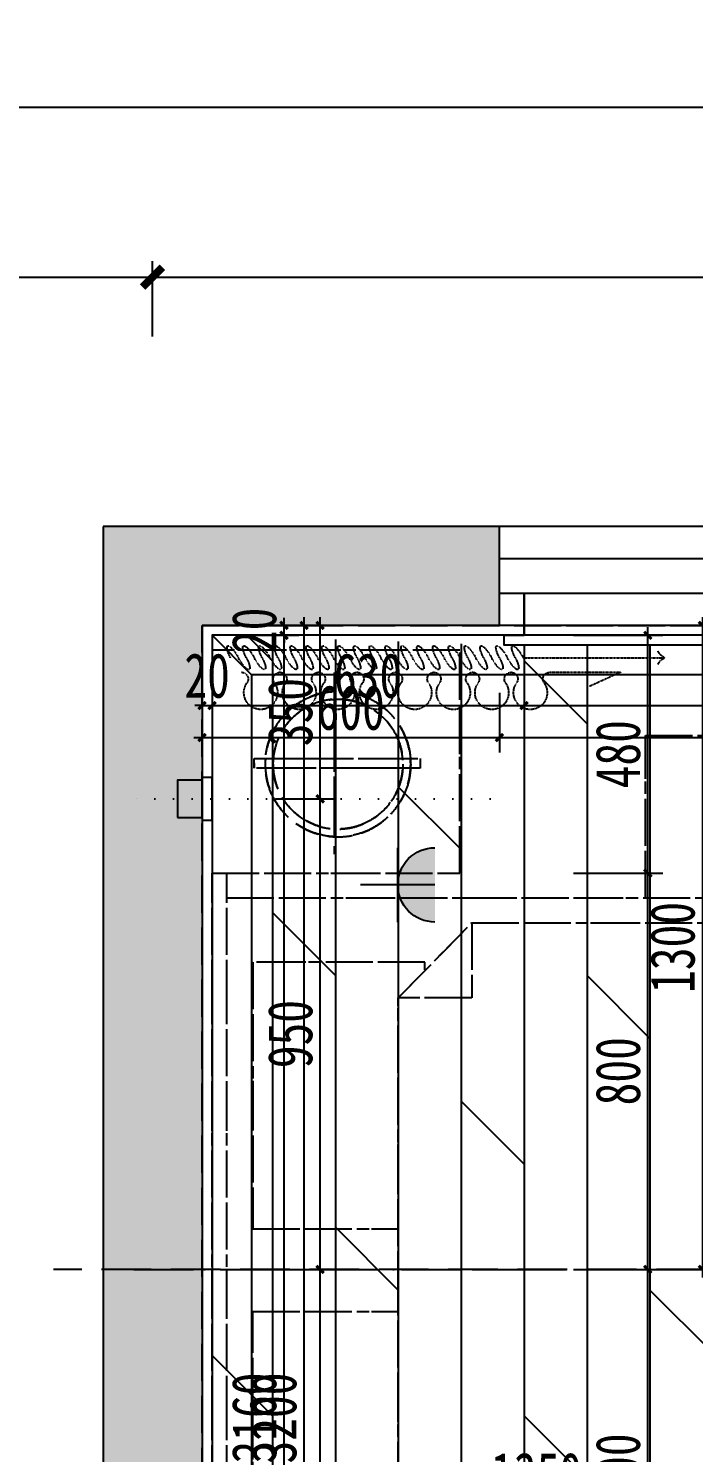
# Model space of a CAD drawing. Header units: millimetres. Extents: x -297 to 39764, y -29258 to 20315.
# Drawn here: x 7127 to 8469, y 13643 to 16518 of the extents above; entities that cross this region are included whole.
import ezdxf

# ---------------------------------------------------------------- set-up
doc = ezdxf.new("R2010")
doc.units = ezdxf.units.MM
for name, pattern in [('_DASH', [0.6, 0.4, -0.2]), ('DASH', [0.35, 0.25, -0.1]), ('DASHDOT2', [12.7, 6.35, -3.175, 0, -3.175]), ('DOT2', [0.125, 0, -0.125])]:
    doc.linetypes.add(name, pattern=pattern)
doc.layers.get('Defpoints').update_dxf_attribs({"color": 250})
for name, color, linetype in [('.-P平面尺寸', 30, 'DASH'), ('.-P建筑梁位', 4, 'Continuous'), ('.P-中心线', 214, 'DASH'), ('.P-墙体尺寸标注', 252, 'Continuous'), ('.P-家具虚线层', 250, 'Continuous'), ('.P-窗帘', 250, 'Continuous'), ('.P-装饰轮廓', 180, 'Continuous'), ('.PC-天花造型', 163, 'Continuous'), ('.PC-灯具尺寸标注', 252, 'Continuous'), ('.PC-综合天花虚线层', 14, 'DASHDOT2'), ('.PF-地面轮廓细线', 75, 'Continuous'), ('.PF-活动家具', 141, 'Continuous'), ('.PF-窗台面', 43, 'Continuous'), ('.P完成面尺寸', 180, 'Continuous'), ('.ZD-开关', 43, 'Continuous'), ('.ZD-强电开关', 183, 'Continuous'), ('.ZD-强电插座', 43, 'Continuous'), ('.ZD-插座标注', 252, 'Continuous'), ('.ZD-插座虚线层', 214, 'DASH'), ('.ZD-点位引线', 1, 'Continuous'), ('A-Wall', 2, 'Continuous'), ('C-窗帘', 252, 'Continuous'), ('P-平面灯具', 203, 'Continuous'), ('P-轴号.索引', 53, 'Continuous'), ('WINDOW', 4, 'Continuous'), ('Y-移动家具', 141, 'Continuous')]:
    doc.layers.add(name, color=color, linetype=linetype)
doc.styles.add('文字样式', font='', dxfattribs={"width": 0.75})
doc.styles.get('文字样式').set_extended_font_data('SimSun')
doc.dimstyles.new('沈阳府1-40(轴距)', dxfattribs={"dimscale": 40, "dimtxt": 3, "dimasz": 1, "dimexe": 0.8, "dimexo": 1, "dimgap": 0.5, "dimtad": 1, "dimdec": 0, "dimrnd": 5, "dimtxsty": '文字样式', "dimblk": 'ARCHTICK', "dimcen": 1, "dimdle": 0.55, "dimclrd": 252, "dimclre": 252, "dimclrt": 53, "dimadec": 0, "dimazin": 0, "dimtfac": 1, "dimtdec": 0, "dimtix": 1, "dimtmove": 2, "dimatfit": 3, "dimfxl": 3, "dimfxlon": 1, "dimarcsym": 0})
doc.dimstyles.new('西安1-40（内部尺寸）', dxfattribs={"dimscale": 30, "dimtxt": 3, "dimasz": 0.5, "dimexe": 1, "dimexo": 1, "dimgap": 0.5, "dimtad": 1, "dimdec": 0, "dimrnd": 5, "dimtxsty": '文字样式', "dimblk": 'ARCHTICK', "dimcen": 1, "dimdle": 0.55, "dimclrd": 252, "dimclre": 252, "dimclrt": 30, "dimadec": 0, "dimazin": 0, "dimtfac": 1, "dimtdec": 0, "dimtix": 1, "dimtmove": 2, "dimatfit": 3, "dimfxl": 5, "dimfxlon": 1, "dimarcsym": 0})

# ---------------------------------------------------------------- blocks, each defined once
blk = doc.blocks.new('_ArchTick')
at = {"color": 0, "linetype": 'ByBlock', "const_width": 0.4}
blk.add_lwpolyline([(-0.5, -0.5), (0.5, 0.5)], dxfattribs=at)
blk = doc.blocks.new('*D94')
at = {"layer": 'Defpoints', "color": 0, "transparency": 16777216}
for p in [(17487.5, 16358.8), (6577.5, 16015.6), (17487.5, 15659.4)]:
    blk.add_point(p, dxfattribs=at)
at = {"layer": 'P-轴号.索引', "color": 252, "lineweight": -2, "transparency": 16777216}
for p, q in [((6577.5, 16238.8), (6577.5, 16390.8)), ((17487.5, 16238.8), (17487.5, 16390.8)), ((6555.5, 16358.8), (17509.5, 16358.8))]:
    blk.add_line(p, q, dxfattribs=at)
at = {"layer": 'P-轴号.索引', "color": 252, "lineweight": -2, "transparency": 16777216, "xscale": 40, "yscale": 40, "zscale": 40, "rotation": 180}
blk.add_blockref('_ArchTick', (6577.5, 16358.8), dxfattribs=at)
at = {"layer": 'P-轴号.索引', "color": 252, "lineweight": -2, "transparency": 16777216, "xscale": 40, "yscale": 40, "zscale": 40}
blk.add_blockref('_ArchTick', (17487.5, 16358.8), dxfattribs=at)
at = {"layer": 'P-轴号.索引', "color": 53, "transparency": 16777216, "insert": (12032.5, 16438.8), "char_height": 120, "attachment_point": 5, "style": '文字样式'}
blk.add_mtext('10910', dxfattribs=at)
blk = doc.blocks.new('*D80')
at = {"layer": 'Defpoints', "color": 0, "transparency": 16777216}
for p in [(10477.5, 16015.6), (7377.5, 15653.5), (10477.5, 15653.5)]:
    blk.add_point(p, dxfattribs=at)
at = {"layer": 'P-轴号.索引', "color": 252, "lineweight": -2, "transparency": 16777216}
for p, q in [((7377.5, 15895.6), (7377.5, 16047.6)), ((10477.5, 15895.6), (10477.5, 16047.6)), ((7355.5, 16015.6), (10499.5, 16015.6))]:
    blk.add_line(p, q, dxfattribs=at)
at = {"layer": 'P-轴号.索引', "color": 252, "lineweight": -2, "transparency": 16777216, "xscale": 40, "yscale": 40, "zscale": 40, "rotation": 180}
blk.add_blockref('_ArchTick', (7377.5, 16015.6), dxfattribs=at)
at = {"layer": 'P-轴号.索引', "color": 252, "lineweight": -2, "transparency": 16777216, "xscale": 40, "yscale": 40, "zscale": 40}
blk.add_blockref('_ArchTick', (10477.5, 16015.6), dxfattribs=at)
at = {"layer": 'P-轴号.索引', "color": 53, "transparency": 16777216, "insert": (8927.5, 16095.6), "char_height": 120, "attachment_point": 5, "style": '文字样式'}
blk.add_mtext('3100', dxfattribs=at)
blk = doc.blocks.new('*D83')
at = {"layer": 'Defpoints', "color": 0, "transparency": 16777216}
for p in [(7377.5, 16015.6), (6577.5, 15653.5), (7377.5, 15653.5)]:
    blk.add_point(p, dxfattribs=at)
at = {"layer": 'P-轴号.索引', "color": 252, "lineweight": -2, "transparency": 16777216}
for p, q in [((6577.5, 15895.6), (6577.5, 16047.6)), ((7377.5, 15895.6), (7377.5, 16047.6)), ((6555.5, 16015.6), (7399.5, 16015.6))]:
    blk.add_line(p, q, dxfattribs=at)
at = {"layer": 'P-轴号.索引', "color": 252, "lineweight": -2, "transparency": 16777216, "xscale": 40, "yscale": 40, "zscale": 40, "rotation": 180}
blk.add_blockref('_ArchTick', (6577.5, 16015.6), dxfattribs=at)
at = {"layer": 'P-轴号.索引', "color": 252, "lineweight": -2, "transparency": 16777216, "xscale": 40, "yscale": 40, "zscale": 40}
blk.add_blockref('_ArchTick', (7377.5, 16015.6), dxfattribs=at)
at = {"layer": 'P-轴号.索引', "color": 53, "transparency": 16777216, "insert": (6977.5, 16095.6), "char_height": 120, "attachment_point": 5, "style": '文字样式'}
blk.add_mtext('800', dxfattribs=at)
blk = doc.blocks.new('xc18001')
at = {"layer": 'P-平面灯具', "color": 250, "linetype": 'DASH', "ltscale": 0.5}
for p, q in [((387.9, -85.3, 0), (368.9, -85.3, 0)), ((378.4, -85.3, 0), (387.9, -85.3, 0)), ((2421.6, -85.3, 0), (2412.1, -85.3, 0)), ((2412.1, -85.3, 0), (2431, -85.3, 0)), ((368.9, -420, 0), (387.9, -420, 0)), ((2431, -420, 0), (2412.1, -420, 0))]:
    blk.add_line(p, q, dxfattribs=at)
at = {"layer": 'P-平面灯具', "color": 250, "linetype": 'DASH', "ltscale": 200}
for p, q in [((368.9, -85.3, 0), (368.9, -420, 0)), ((387.9, -420, 0), (387.9, -85.3, 0)), ((2412.1, -420, 0), (2412.1, -85.3, 0)), ((2431, -85.3, 0), (2431, -420, 0)), ((195.3, -246.3, 0), (561.6, -246.3, 0)), ((2604.7, -246.3, 0), (2238.4, -246.3, 0))]:
    blk.add_line(p, q, dxfattribs=at)
at = {"layer": 'P-平面灯具', "linetype": 'DASH', "ltscale": 200}
for centre in [(380, -254.2, 0), (2420, -254.2, 0)]:
    blk.add_circle(centre, 146.8, dxfattribs=at)
at = {"layer": 'P-平面灯具', "color": 250, "linetype": 'DASH', "ltscale": 200}
for centre in [(380, -254.2, 0), (2420, -254.2, 0)]:
    blk.add_circle(centre, 131.1, dxfattribs=at)
at = {"layer": 'Y-移动家具', "linetype": 'DASH', "ltscale": 100}
for p, q in [((150, -500.1, 0), (150, 0, 0)), ((150, 0, 0), (600, 0, 0)), ((2200, 0, 0), (600, 0, 0)), ((600, 0, 0), (600, -500.1, 0)), ((2200, -30, 0), (2200, 0, 0)), ((2650, 0, 0), (2200, 0, 0)), ((2200, 0, 0), (2200, -500.1, 0)), ((2650, -500.1, 0), (2650, 0, 0)), ((2200, -30, 0), (600, -30, 0)), ((650, -30, 0), (650, -2050, 0)), ((2150, -2050, 0), (2150, -30, 0)), ((600, -500.1, 0), (150, -500.1, 0)), ((2200, -500.1, 0), (2650, -500.1, 0)), ((650, -2050, 0), (2150, -2050, 0))]:
    blk.add_line(p, q, dxfattribs=at)
at = {"layer": 'Y-移动家具', "linetype": 'DASH', "ltscale": 0.5}
blk.add_line((600, 0, 0), (600, -30, 0), dxfattribs=at)
at = {"layer": 'Y-移动家具', "color": 250, "linetype": 'DASH', "ltscale": 100}
for p, q in [((779.5, -429.5, 0), (779.5, -82.1, 0)), ((779.5, -82.1, 0), (1317.9, -82.1, 0)), ((1317.9, -82.1, 0), (1317.9, -375.8, 0)), ((2023.7, -82.1, 0), (1485.3, -82.1, 0)), ((1485.3, -82.1, 0), (1485.3, -375.8, 0)), ((2023.7, -429.5, 0), (2023.7, -82.1, 0)), ((852.1, -375.8, 0), (700.5, -524.2, 0)), ((1947.9, -375.8, 0), (852.1, -375.8, 0)), ((852.1, -524.2, 0), (852.1, -375.8, 0)), ((1947.9, -375.8, 0), (1947.9, -524.2, 0)), ((2099.5, -524.2, 0), (1947.9, -375.8, 0)), ((795.3, -429.5, 0), (779.5, -429.5, 0)), ((2004.7, -429.5, 0), (2023.7, -429.5, 0)), ((700.5, -524.2, 0), (700.5, -1999.5, 0)), ((700.5, -524.2, 0), (852.1, -524.2, 0)), ((1947.9, -524.2, 0), (2099.5, -524.2, 0)), ((2099.5, -1999.5, 0), (2099.5, -524.2, 0)), ((700.5, -1999.5, 0), (2099.5, -1999.5, 0))]:
    blk.add_line(p, q, dxfattribs=at)
at = {"layer": 'Y-移动家具', "color": 250, "linetype": 'DASH', "ltscale": 100, "elevation": 0}
blk.add_lwpolyline([(650, -875.1), (322.5, -875.1), (322.5, -2443.2), (2477.5, -2443.2), (2477.5, -875.1), (2150, -875.1)], dxfattribs=at)
blk = doc.blocks.new('*D117')
at = {"layer": '.-P平面尺寸', "color": 252, "linetype": 'ByBlock', "lineweight": -2, "transparency": 16777216}
for p, q in [((8377.2, 13196), (8377.2, 14029)), ((8227.2, 14012.5), (8407.2, 14012.5)), ((8227.2, 13212.5), (8407.2, 13212.5))]:
    blk.add_line(p, q, dxfattribs=at)
at = {"layer": 'Defpoints', "color": 0, "linetype": 'ByBlock', "transparency": 16777216}
for p in [(7997.6, 14012.5, 0), (8377.2, 14012.5), (7997.6, 13212.5)]:
    blk.add_point(p, dxfattribs=at)
at = {"layer": '.-P平面尺寸', "color": 252, "linetype": 'ByBlock', "lineweight": -2, "transparency": 16777216, "xscale": 15, "yscale": 15, "zscale": 15}
for p, rotation in [((8377.2, 14012.5), 90), ((8377.2, 13212.5), 270)]:
    blk.add_blockref('_ArchTick', p, dxfattribs=dict(at, rotation=rotation))
at = {"layer": '.-P平面尺寸', "color": 30, "linetype": 'ByBlock', "transparency": 16777216, "insert": (8317.2, 13612.5), "char_height": 90, "attachment_point": 5, "rotation": 90, "style": '文字样式'}
blk.add_mtext('800', dxfattribs=at)
blk = doc.blocks.new('*D118')
at = {"layer": '.-P平面尺寸', "color": 252, "linetype": 'ByBlock', "lineweight": -2, "transparency": 16777216}
for p, q in [((8227.2, 14812.5), (8407.2, 14812.5)), ((8377.2, 13996), (8377.2, 14829)), ((8227.2, 14012.5), (8407.2, 14012.5))]:
    blk.add_line(p, q, dxfattribs=at)
at = {"layer": 'Defpoints', "color": 0, "linetype": 'ByBlock', "transparency": 16777216}
for p in [(7997.6, 14812.5), (8377.2, 14812.5), (7997.6, 14012.5, 0)]:
    blk.add_point(p, dxfattribs=at)
at = {"layer": '.-P平面尺寸', "color": 252, "linetype": 'ByBlock', "lineweight": -2, "transparency": 16777216, "xscale": 15, "yscale": 15, "zscale": 15}
for p, rotation in [((8377.2, 14812.5), 90), ((8377.2, 14012.5), 270)]:
    blk.add_blockref('_ArchTick', p, dxfattribs=dict(at, rotation=rotation))
at = {"layer": '.-P平面尺寸', "color": 30, "linetype": 'ByBlock', "transparency": 16777216, "insert": (8317.2, 14412.5), "char_height": 90, "attachment_point": 5, "rotation": 90, "style": '文字样式'}
blk.add_mtext('800', dxfattribs=at)
blk = doc.blocks.new('*D119')
at = {"layer": '.-P平面尺寸', "color": 252, "linetype": 'ByBlock', "lineweight": -2, "transparency": 16777216}
for p, q in [((8377.2, 14796), (8377.2, 15309)), ((8227.2, 15292.5), (8407.2, 15292.5)), ((8227.2, 14812.5), (8407.2, 14812.5))]:
    blk.add_line(p, q, dxfattribs=at)
at = {"layer": 'Defpoints', "color": 0, "linetype": 'ByBlock', "transparency": 16777216}
for p in [(7997.6, 15292.5), (8377.2, 15292.5), (7997.6, 14812.5)]:
    blk.add_point(p, dxfattribs=at)
at = {"layer": '.-P平面尺寸', "color": 252, "linetype": 'ByBlock', "lineweight": -2, "transparency": 16777216, "xscale": 15, "yscale": 15, "zscale": 15}
for p, rotation in [((8377.2, 15292.5), 90), ((8377.2, 14812.5), 270)]:
    blk.add_blockref('_ArchTick', p, dxfattribs=dict(at, rotation=rotation))
at = {"layer": '.-P平面尺寸', "color": 30, "linetype": 'ByBlock', "transparency": 16777216, "insert": (8317.2, 15052.5), "char_height": 90, "attachment_point": 5, "rotation": 90, "style": '文字样式'}
blk.add_mtext('480', dxfattribs=at)
blk = doc.blocks.new('cl')
at = {"layer": 'C-窗帘', "color": 251, "linetype": 'DASH', "ltscale": 0.3}
blk.add_line((568.7, 29.4), (854.1, 29.4), dxfattribs=at)
at = {"layer": 'C-窗帘', "linetype": 'DASH', "ltscale": 0.3}
for p, q in [((622.1, 0), (765.2, 0)), ((765.2, 0), (702.2, -28.7))]:
    blk.add_line(p, q, dxfattribs=at)
at = {"layer": 'C-窗帘', "color": 251, "linetype": 'DASH', "ltscale": 0.3, "extrusion": (0, 0, -1)}
for centre, major_axis, ratio, start_param, end_param in [((-14.2, 29.4), (-13.7, 23.8), 0.254545, -1.424879, 1.716714), ((1.8, 29.4), (-13.7, 23.8), 0.254545, 1.716714, 4.858306), ((17.8, 29.4), (-13.7, 23.8), 0.254545, -1.424879, 1.716714), ((33.7, 29.4), (-13.7, 23.8), 0.254545, 1.716714, 4.858306), ((49.7, 29.4), (-13.7, 23.8), 0.254545, -1.424879, 1.716714), ((65.7, 29.4), (-13.7, 23.8), 0.254545, 1.716714, 4.858306), ((81.6, 29.4), (-13.7, 23.8), 0.254545, -1.424879, 1.716714), ((97.6, 29.4), (-13.7, 23.8), 0.254545, 1.716714, 4.858306), ((113.6, 29.4), (-13.7, 23.8), 0.254545, -1.424879, 1.716714), ((129.5, 29.4), (-13.7, 23.8), 0.254545, 1.716714, 4.858306), ((145.5, 29.4), (-13.7, 23.8), 0.254545, -1.424879, 1.716714), ((161.5, 29.4), (-13.7, 23.8), 0.254545, 1.716714, 4.858306), ((177.4, 29.4), (-13.7, 23.8), 0.254545, -1.424879, 1.716714), ((193.4, 29.4), (-13.7, 23.8), 0.254545, 1.716714, 4.858306), ((209.4, 29.4), (-13.7, 23.8), 0.254545, -1.424879, 1.716714), ((225.4, 29.4), (-13.7, 23.8), 0.254545, 1.716714, 4.858306), ((241.3, 29.4), (-13.7, 23.8), 0.254545, -1.424879, 1.716714), ((257.3, 29.4), (-13.7, 23.8), 0.254545, 1.716714, 4.858306), ((273.3, 29.4), (-13.7, 23.8), 0.254545, -1.424879, 1.716714), ((289.2, 29.4), (-13.7, 23.8), 0.254545, 1.716714, 4.858306), ((305.2, 29.4), (-13.7, 23.8), 0.254545, -1.424879, 1.716714), ((321.2, 29.4), (-13.7, 23.8), 0.254545, 1.716714, 4.858306), ((337.1, 29.4), (-13.7, 23.8), 0.254545, -1.424879, 1.716714), ((353.1, 29.4), (-13.7, 23.8), 0.254545, 1.716714, 4.858306), ((369.1, 29.4), (-13.7, 23.8), 0.254545, -1.424879, 1.716714), ((385, 29.4), (-13.7, 23.8), 0.254545, 1.716714, 4.858306), ((401, 29.4), (-13.7, 23.8), 0.254545, -1.424879, 1.716714), ((417, 29.4), (-13.7, 23.8), 0.254545, 1.716714, 4.858306), ((432.9, 29.4), (-13.7, 23.8), 0.254545, -1.424879, 1.716714), ((448.9, 29.4), (-13.7, 23.8), 0.254545, 1.716714, 4.858306), ((464.9, 29.4), (-13.7, 23.8), 0.254545, -1.424879, 1.716714), ((480.8, 29.4), (-13.7, 23.8), 0.254545, 1.716714, 4.858306), ((496.8, 29.4), (-13.7, 23.8), 0.254545, -1.424879, 1.716714), ((512.8, 29.4), (-13.7, 23.8), 0.254545, 1.716714, 4.858306), ((528.8, 29.4), (-13.7, 23.8), 0.254545, -1.424879, 1.716714), ((544.7, 29.4), (-13.7, 23.8), 0.254545, 1.716714, 4.858306), ((560.7, 29.4), (-13.7, 23.8), 0.254545, -1.424879, 1.716714), ((867.7, 56.1), (21.2, 21.2), 1, 2.826963, 3.458933), ((867.7, 2.6), (21.2, 21.2), 1, 4.395049, 5.027018)]:
    blk.add_ellipse(centre, major_axis=major_axis, ratio=ratio, start_param=start_param, end_param=end_param, dxfattribs=at)
at = {"layer": 'C-窗帘', "linetype": 'DASH', "ltscale": 0.3, "extrusion": (0, 0, -1)}
for centre, major_axis, start_param, end_param in [((0, -13.6), (-9.64, 9.64), 0.785455, 2.971795), ((77.8, -13.6), (-9.64, 9.64), 4.8823, 9.25498), ((155.5, -13.6), (9.64, 9.64), 3.311504, 7.684184), ((233.3, -13.6), (9.64, 9.64), 3.311504, 7.684184), ((388.8, -13.7), (-9.64, 9.64), 4.8823, 9.25498), ((466.6, -13.7), (9.64, 9.64), 3.311504, 7.684184), ((544.3, -13.7), (-9.64, 9.64), 4.8823, 9.25498), ((38.9, -41.1), (-24, 24), 3.927048, 6.113388), ((38.9, -41.1), (24, 24), 0.169911, 2.356251), ((116.6, -41.1), (24, 24), 2.356251, 4.542591), ((116.6, -41.1), (-24, 24), 1.740708, 3.927048), ((194.4, -41.1), (24, 24), 2.356251, 4.542591), ((194.4, -41.1), (-24, 24), 1.740708, 3.927048), ((272.2, -41.1), (-24, 24), 3.927048, 6.113388), ((272.2, -41.1), (-24, 24), 1.740708, 3.927048), ((311, -13.7), (-9.64, 9.64), 4.8823, 7.06864), ((311, -13.7), (-9.64, 9.64), 0.785455, 2.971795), ((349.9, -41.1), (24, 24), 2.356251, 4.542591), ((349.9, -41.1), (-24, 24), 1.740708, 3.927048), ((427.7, -41.2), (24, 24), 2.356251, 4.542591), ((427.7, -41.2), (24, 24), 0.169911, 2.356251), ((505.4, -41.2), (-24, 24), 3.927048, 6.113388), ((505.4, -41.2), (24, 24), 0.169911, 2.356251), ((583.2, -41.2), (-24, 24), 3.927048, 6.113388), ((583.2, -41.2), (-24, 24), 1.740708, 3.927048), ((622.1, -13.7), (-9.64, 9.64), 4.8823, 7.06864)]:
    blk.add_ellipse(centre, major_axis=major_axis, ratio=1, start_param=start_param, end_param=end_param, dxfattribs=at)
blk = doc.blocks.new('hyjyjjjjjjj')
at = {"layer": '.P-家具虚线层', "color": 250, "linetype": '_DASH', "ltscale": 200}
for p, q in [((27997.6, 15262.5, 0), (27497.5, 15262.5, 0)), ((27497.5, 15262.5, 0), (27497.5, 14812.5, 0)), ((27997.6, 14812.5, 0), (27997.6, 15262.5, 0)), ((27743.8, 15217.2, 0), (27743.8, 14850.9, 0)), ((28372.6, 14762.5, 0), (28372.6, 15090, 0)), ((28372.6, 15090, 0), (29940.7, 15090, 0)), ((27582.8, 15024.6, 0), (27582.8, 15043.6, 0)), ((27582.8, 15043.6, 0), (27917.5, 15043.6, 0)), ((27917.5, 15043.6, 0), (27917.5, 15024.6, 0)), ((27582.8, 15034.1, 0), (27582.8, 15024.6, 0)), ((27917.5, 15024.6, 0), (27582.8, 15024.6, 0)), ((27497.5, 13212.5, 0), (27497.5, 14812.5, 0)), ((27497.5, 14812.5, 0), (27527.5, 14812.5, 0)), ((27497.5, 14812.5, 0), (27997.6, 14812.5, 0)), ((27527.5, 13212.5, 0), (27527.5, 14812.5, 0)), ((27527.5, 14762.5, 0), (29547.5, 14762.5, 0)), ((27873.3, 14560.4, 0), (28021.7, 14712, 0)), ((28021.7, 14712, 0), (29497, 14712, 0)), ((28021.7, 14712, 0), (28021.7, 14560.4, 0)), ((27927, 14633, 0), (27579.6, 14633, 0)), ((27579.6, 14633, 0), (27579.6, 14094.6, 0)), ((27927, 14617.2, 0), (27927, 14633, 0)), ((27873.3, 13464.6, 0), (27873.3, 14560.4, 0)), ((28021.7, 14560.4, 0), (27873.3, 14560.4, 0)), ((27579.6, 14094.6, 0), (27873.3, 14094.6, 0)), ((27579.6, 13388.8, 0), (27579.6, 13927.2, 0)), ((27579.6, 13927.2, 0), (27873.3, 13927.2, 0))]:
    blk.add_line(p, q, dxfattribs=at)
for radius in [146.8, 131.1]:
    blk.add_circle((27751.7, 15032.5, 0), radius, dxfattribs=at)
blk = doc.blocks.new('*D368')
at = {"layer": '.P-墙体尺寸标注', "color": 252, "linetype": 'ByBlock', "lineweight": -2, "transparency": 16777216}
for p, q in [((7683.4, 12096), (7683.4, 15329)), ((7593.4, 15312.5), (7713.4, 15312.5)), ((7593.4, 12112.5), (7713.4, 12112.5))]:
    blk.add_line(p, q, dxfattribs=at)
at = {"layer": 'Defpoints', "color": 0, "linetype": 'ByBlock', "transparency": 16777216}
for p in [(7477.5, 15312.5, 0), (7683.4, 15312.5), (7477.5, 12112.5, 0)]:
    blk.add_point(p, dxfattribs=at)
at = {"layer": '.P-墙体尺寸标注', "color": 252, "linetype": 'ByBlock', "lineweight": -2, "transparency": 16777216, "xscale": 15, "yscale": 15, "zscale": 15}
for p, rotation in [((7683.4, 15312.5), 90), ((7683.4, 12112.5), 270)]:
    blk.add_blockref('_ArchTick', p, dxfattribs=dict(at, rotation=rotation))
at = {"layer": '.P-墙体尺寸标注', "color": 30, "linetype": 'ByBlock', "transparency": 16777216, "insert": (7623.4, 13712.5), "char_height": 90, "attachment_point": 5, "rotation": 90, "style": '文字样式'}
blk.add_mtext('3200', dxfattribs=at)
blk = doc.blocks.new('*D369')
at = {"layer": '.P-墙体尺寸标注', "color": 252, "linetype": 'ByBlock', "lineweight": -2, "transparency": 16777216}
for p, q in [((7477.5, 15176.1), (7477.5, 15056.1)), ((8077.5, 15176.1), (8077.5, 15056.1)), ((7461, 15086.1), (8094, 15086.1))]:
    blk.add_line(p, q, dxfattribs=at)
at = {"layer": 'Defpoints', "color": 0, "linetype": 'ByBlock', "transparency": 16777216}
for p in [(7477.5, 15312.5, 0), (8077.5, 15312.5, 0), (8077.5, 15086.1)]:
    blk.add_point(p, dxfattribs=at)
at = {"layer": '.P-墙体尺寸标注', "color": 252, "linetype": 'ByBlock', "lineweight": -2, "transparency": 16777216, "xscale": 15, "yscale": 15, "zscale": 15, "rotation": 180}
blk.add_blockref('_ArchTick', (7477.5, 15086.1), dxfattribs=at)
at = {"layer": '.P-墙体尺寸标注', "color": 252, "linetype": 'ByBlock', "lineweight": -2, "transparency": 16777216, "xscale": 15, "yscale": 15, "zscale": 15}
blk.add_blockref('_ArchTick', (8077.5, 15086.1), dxfattribs=at)
at = {"layer": '.P-墙体尺寸标注', "color": 30, "linetype": 'ByBlock', "transparency": 16777216, "insert": (7777.5, 15146.1), "char_height": 90, "attachment_point": 5, "style": '文字样式'}
blk.add_mtext('600', dxfattribs=at)
blk = doc.blocks.new('*D370')
at = {"layer": '.P-墙体尺寸标注', "color": 252, "linetype": 'ByBlock', "lineweight": -2, "transparency": 16777216}
for p, q in [((8077.5, 15176.1), (8077.5, 15056.1)), ((9677.5, 15176.1), (9677.5, 15056.1)), ((8061, 15086.1), (9694, 15086.1))]:
    blk.add_line(p, q, dxfattribs=at)
at = {"layer": 'Defpoints', "color": 0, "linetype": 'ByBlock', "transparency": 16777216}
for p in [(8077.5, 15312.5, 0), (9677.5, 15312.5, 0), (9677.5, 15086.1)]:
    blk.add_point(p, dxfattribs=at)
at = {"layer": '.P-墙体尺寸标注', "color": 252, "linetype": 'ByBlock', "lineweight": -2, "transparency": 16777216, "xscale": 15, "yscale": 15, "zscale": 15, "rotation": 180}
blk.add_blockref('_ArchTick', (8077.5, 15086.1), dxfattribs=at)
at = {"layer": '.P-墙体尺寸标注', "color": 252, "linetype": 'ByBlock', "lineweight": -2, "transparency": 16777216, "xscale": 15, "yscale": 15, "zscale": 15}
blk.add_blockref('_ArchTick', (9677.5, 15086.1), dxfattribs=at)
at = {"layer": '.P-墙体尺寸标注', "color": 30, "linetype": 'ByBlock', "transparency": 16777216, "insert": (8877.5, 15146.1), "char_height": 90, "attachment_point": 5, "style": '文字样式'}
blk.add_mtext('1600', dxfattribs=at)
blk = doc.blocks.new('*D477')
at = {"layer": '.PC-灯具尺寸标注', "color": 252, "linetype": 'ByBlock', "lineweight": -2, "transparency": 16777216}
for p, q in [((8487.5, 15329), (8487.5, 13996)), ((8577.5, 15312.5), (8457.5, 15312.5)), ((8577.5, 14012.5), (8457.5, 14012.5))]:
    blk.add_line(p, q, dxfattribs=at)
at = {"layer": 'Defpoints', "color": 0, "linetype": 'ByBlock', "transparency": 16777216}
for p in [(8877.5, 15312.5, 0), (8487.5, 14012.5), (9015, 14012.5, 0)]:
    blk.add_point(p, dxfattribs=at)
at = {"layer": '.PC-灯具尺寸标注', "color": 252, "linetype": 'ByBlock', "lineweight": -2, "transparency": 16777216, "xscale": 15, "yscale": 15, "zscale": 15}
for p, rotation in [((8487.5, 15312.5), 90), ((8487.5, 14012.5), 270)]:
    blk.add_blockref('_ArchTick', p, dxfattribs=dict(at, rotation=rotation))
at = {"layer": '.PC-灯具尺寸标注', "color": 30, "linetype": 'ByBlock', "transparency": 16777216, "insert": (8427.5, 14662.5), "char_height": 90, "attachment_point": 5, "rotation": 90, "style": '文字样式'}
blk.add_mtext('1300', dxfattribs=at)
blk = doc.blocks.new('*D478')
at = {"layer": '.PC-灯具尺寸标注', "color": 252, "linetype": 'ByBlock', "lineweight": -2, "transparency": 16777216}
for p, q in [((7477.5, 13627.1), (7477.5, 13507.1)), ((8827.5, 13627.1), (8827.5, 13507.1)), ((7461, 13537.1), (8844, 13537.1))]:
    blk.add_line(p, q, dxfattribs=at)
at = {"layer": 'Defpoints', "color": 0, "linetype": 'ByBlock', "transparency": 16777216}
for p in [(7477.5, 14140.9), (8827.5, 14012.5), (8827.5, 13537.1)]:
    blk.add_point(p, dxfattribs=at)
at = {"layer": '.PC-灯具尺寸标注', "color": 252, "linetype": 'ByBlock', "lineweight": -2, "transparency": 16777216, "xscale": 15, "yscale": 15, "zscale": 15, "rotation": 180}
blk.add_blockref('_ArchTick', (7477.5, 13537.1), dxfattribs=at)
at = {"layer": '.PC-灯具尺寸标注', "color": 252, "linetype": 'ByBlock', "lineweight": -2, "transparency": 16777216, "xscale": 15, "yscale": 15, "zscale": 15}
blk.add_blockref('_ArchTick', (8827.5, 13537.1), dxfattribs=at)
at = {"layer": '.PC-灯具尺寸标注', "color": 30, "linetype": 'ByBlock', "transparency": 16777216, "insert": (8152.5, 13597.1), "char_height": 90, "attachment_point": 5, "style": '文字样式'}
blk.add_mtext('1350', dxfattribs=at)
blk = doc.blocks.new('插座（多个）')
at = {"layer": '.ZD-强电插座'}
h = blk.add_hatch(color=256, dxfattribs=at)
h.paths.add_polyline_path([(0, -600), (300, -600, 0.414214), (0, -300)])
h.paths.add_polyline_path([(-300, -600), (0, -600), (0, -300, 0.414214)])
for p, q in [((0, -600), (0, 0)), ((300, -300), (-300, -300))]:
    blk.add_line(p, q, dxfattribs=at)
blk.add_arc((0, -600), 300, 0, 180, dxfattribs=at)
at = {"layer": '.ZD-强电插座', "style": '文字样式', "width": 0.85}
blk.add_attdef('212', (82, 0), '', height=200, dxfattribs=at)
blk = doc.blocks.new('2312')
at = {"layer": '.ZD-强电开关', "color": 6, "linetype": 'ByBlock', "ltscale": 0.1}
for points in [[(-50, 43), (-50, -43), (-70, -43), (-70, 43)], [(0, -37.5), (-50, -37.5), (-50, 37.5), (0, 37.5)]]:
    blk.add_lwpolyline(points, close=True, dxfattribs=at)
blk = doc.blocks.new('*D607')
at = {"layer": '.ZD-插座标注', "color": 252, "linetype": 'ByBlock', "lineweight": -2, "transparency": 16777216}
for p, q in [((7715.7, 13046), (7715.7, 14029)), ((7625.7, 14012.5), (7745.7, 14012.5)), ((7625.7, 13062.5), (7745.7, 13062.5))]:
    blk.add_line(p, q, dxfattribs=at)
at = {"layer": 'Defpoints', "color": 0, "linetype": 'ByBlock', "transparency": 16777216}
for p in [(7526.9, 14012.5, 0), (7715.7, 14012.5), (7506.9, 13062.5, 0)]:
    blk.add_point(p, dxfattribs=at)
at = {"layer": '.ZD-插座标注', "color": 252, "linetype": 'ByBlock', "lineweight": -2, "transparency": 16777216, "xscale": 15, "yscale": 15, "zscale": 15}
for p, rotation in [((7715.7, 14012.5), 90), ((7715.7, 13062.5), 270)]:
    blk.add_blockref('_ArchTick', p, dxfattribs=dict(at, rotation=rotation))
at = {"layer": '.ZD-插座标注', "color": 30, "linetype": 'ByBlock', "transparency": 16777216, "insert": (7655.7, 13537.5), "char_height": 90, "attachment_point": 5, "rotation": 90, "style": '文字样式'}
blk.add_mtext('950', dxfattribs=at)
blk = doc.blocks.new('*D608')
at = {"layer": '.ZD-插座标注', "color": 252, "linetype": 'ByBlock', "lineweight": -2, "transparency": 16777216}
for p, q in [((7715.7, 13996), (7715.7, 14979)), ((7625.7, 14962.5), (7745.7, 14962.5)), ((7625.7, 14012.5), (7745.7, 14012.5))]:
    blk.add_line(p, q, dxfattribs=at)
at = {"layer": 'Defpoints', "color": 0, "linetype": 'ByBlock', "transparency": 16777216}
for p in [(7526.9, 14962.5, 0), (7715.7, 14962.5), (7526.9, 14012.5, 0)]:
    blk.add_point(p, dxfattribs=at)
at = {"layer": '.ZD-插座标注', "color": 252, "linetype": 'ByBlock', "lineweight": -2, "transparency": 16777216, "xscale": 15, "yscale": 15, "zscale": 15}
for p, rotation in [((7715.7, 14962.5), 90), ((7715.7, 14012.5), 270)]:
    blk.add_blockref('_ArchTick', p, dxfattribs=dict(at, rotation=rotation))
at = {"layer": '.ZD-插座标注', "color": 30, "linetype": 'ByBlock', "transparency": 16777216, "insert": (7655.7, 14487.5), "char_height": 90, "attachment_point": 5, "rotation": 90, "style": '文字样式'}
blk.add_mtext('950', dxfattribs=at)
blk = doc.blocks.new('*D609')
at = {"layer": '.ZD-插座标注', "color": 252, "linetype": 'ByBlock', "lineweight": -2, "transparency": 16777216}
for p, q in [((7715.7, 14946), (7715.7, 15329)), ((7625.7, 15312.5), (7745.7, 15312.5)), ((7625.7, 14962.5), (7745.7, 14962.5))]:
    blk.add_line(p, q, dxfattribs=at)
at = {"layer": 'Defpoints', "color": 0, "linetype": 'ByBlock', "transparency": 16777216}
for p in [(7477.5, 15312.5, 0), (7715.7, 15312.5), (7526.9, 14962.5, 0)]:
    blk.add_point(p, dxfattribs=at)
at = {"layer": '.ZD-插座标注', "color": 252, "linetype": 'ByBlock', "lineweight": -2, "transparency": 16777216, "xscale": 15, "yscale": 15, "zscale": 15}
for p, rotation in [((7715.7, 15312.5), 90), ((7715.7, 14962.5), 270)]:
    blk.add_blockref('_ArchTick', p, dxfattribs=dict(at, rotation=rotation))
at = {"layer": '.ZD-插座标注', "color": 30, "linetype": 'ByBlock', "transparency": 16777216, "insert": (7655.7, 15137.5), "char_height": 90, "attachment_point": 5, "rotation": 90, "style": '文字样式'}
blk.add_mtext('350', dxfattribs=at)
blk = doc.blocks.new('*D1228')
at = {"layer": '.P完成面尺寸', "color": 252, "linetype": 'ByBlock', "lineweight": -2, "transparency": 16777216}
for p, q in [((7477.5, 15225.7), (7477.5, 15120.7)), ((7497.5, 15225.7), (7497.5, 15120.7)), ((7477.5, 15150.7), (7462.5, 15150.7)), ((7477.5, 15150.7), (7497.5, 15150.7)), ((7497.5, 15150.7), (7512.5, 15150.7))]:
    blk.add_line(p, q, dxfattribs=at)
at = {"layer": 'Defpoints', "color": 0, "linetype": 'ByBlock', "transparency": 16777216}
for p in [(7477.5, 15312.5, 0), (7497.5, 15292.5, 0), (7497.5, 15150.7)]:
    blk.add_point(p, dxfattribs=at)
at = {"layer": '.P完成面尺寸', "color": 252, "linetype": 'ByBlock', "lineweight": -2, "transparency": 16777216, "xscale": 15, "yscale": 15, "zscale": 15}
blk.add_blockref('_ArchTick', (7477.5, 15150.7), dxfattribs=at)
at = {"layer": '.P完成面尺寸', "color": 252, "linetype": 'ByBlock', "lineweight": -2, "transparency": 16777216, "xscale": 15, "yscale": 15, "zscale": 15, "rotation": 180}
blk.add_blockref('_ArchTick', (7497.5, 15150.7), dxfattribs=at)
at = {"layer": '.P完成面尺寸', "color": 30, "linetype": 'ByBlock', "transparency": 16777216, "insert": (7487.5, 15210.7), "char_height": 90, "attachment_point": 5, "style": '文字样式'}
blk.add_mtext('20', dxfattribs=at)
blk = doc.blocks.new('*D1229')
at = {"layer": '.P完成面尺寸', "color": 252, "linetype": 'ByBlock', "lineweight": -2, "transparency": 16777216}
for p, q in [((7497.5, 15225.7), (7497.5, 15120.7)), ((8127.5, 15225.7), (8127.5, 15120.7)), ((7481, 15150.7), (8144, 15150.7))]:
    blk.add_line(p, q, dxfattribs=at)
at = {"layer": 'Defpoints', "color": 0, "linetype": 'ByBlock', "transparency": 16777216}
for p in [(7497.5, 15292.5, 0), (8127.5, 15292.5, 0), (8127.5, 15150.7)]:
    blk.add_point(p, dxfattribs=at)
at = {"layer": '.P完成面尺寸', "color": 252, "linetype": 'ByBlock', "lineweight": -2, "transparency": 16777216, "xscale": 15, "yscale": 15, "zscale": 15, "rotation": 180}
blk.add_blockref('_ArchTick', (7497.5, 15150.7), dxfattribs=at)
at = {"layer": '.P完成面尺寸', "color": 252, "linetype": 'ByBlock', "lineweight": -2, "transparency": 16777216, "xscale": 15, "yscale": 15, "zscale": 15}
blk.add_blockref('_ArchTick', (8127.5, 15150.7), dxfattribs=at)
at = {"layer": '.P完成面尺寸', "color": 30, "linetype": 'ByBlock', "transparency": 16777216, "insert": (7812.5, 15210.7), "char_height": 90, "attachment_point": 5, "style": '文字样式'}
blk.add_mtext('630', dxfattribs=at)
blk = doc.blocks.new('*D1230')
at = {"layer": '.P完成面尺寸', "color": 252, "linetype": 'ByBlock', "lineweight": -2, "transparency": 16777216}
for p, q in [((8127.5, 15225.7), (8127.5, 15120.7)), ((9627.5, 15225.7), (9627.5, 15120.7)), ((8111, 15150.7), (9644, 15150.7))]:
    blk.add_line(p, q, dxfattribs=at)
at = {"layer": 'Defpoints', "color": 0, "linetype": 'ByBlock', "transparency": 16777216}
for p in [(8127.5, 15292.5, 0), (9627.5, 15292.5, 0), (9627.5, 15150.7)]:
    blk.add_point(p, dxfattribs=at)
at = {"layer": '.P完成面尺寸', "color": 252, "linetype": 'ByBlock', "lineweight": -2, "transparency": 16777216, "xscale": 15, "yscale": 15, "zscale": 15, "rotation": 180}
blk.add_blockref('_ArchTick', (8127.5, 15150.7), dxfattribs=at)
at = {"layer": '.P完成面尺寸', "color": 252, "linetype": 'ByBlock', "lineweight": -2, "transparency": 16777216, "xscale": 15, "yscale": 15, "zscale": 15}
blk.add_blockref('_ArchTick', (9627.5, 15150.7), dxfattribs=at)
at = {"layer": '.P完成面尺寸', "color": 30, "linetype": 'ByBlock', "transparency": 16777216, "insert": (8877.5, 15210.7), "char_height": 90, "attachment_point": 5, "style": '文字样式'}
blk.add_mtext('1500', dxfattribs=at)
blk = doc.blocks.new('*D1233')
at = {"layer": '.P完成面尺寸', "color": 252, "linetype": 'ByBlock', "lineweight": -2, "transparency": 16777216}
for p, q in [((7642.8, 12116), (7642.8, 15309)), ((7567.8, 15292.5), (7672.8, 15292.5)), ((7567.8, 12132.5), (7672.8, 12132.5))]:
    blk.add_line(p, q, dxfattribs=at)
at = {"layer": 'Defpoints', "color": 0, "linetype": 'ByBlock', "transparency": 16777216}
for p in [(7497.5, 15292.5, 0), (7642.8, 15292.5), (7497.5, 12132.5, 0)]:
    blk.add_point(p, dxfattribs=at)
at = {"layer": '.P完成面尺寸', "color": 252, "linetype": 'ByBlock', "lineweight": -2, "transparency": 16777216, "xscale": 15, "yscale": 15, "zscale": 15}
for p, rotation in [((7642.8, 15292.5), 90), ((7642.8, 12132.5), 270)]:
    blk.add_blockref('_ArchTick', p, dxfattribs=dict(at, rotation=rotation))
at = {"layer": '.P完成面尺寸', "color": 30, "linetype": 'ByBlock', "transparency": 16777216, "insert": (7582.8, 13712.5), "char_height": 90, "attachment_point": 5, "rotation": 90, "style": '文字样式'}
blk.add_mtext('3160', dxfattribs=at)
blk = doc.blocks.new('*D1234')
at = {"layer": '.P完成面尺寸', "color": 252, "linetype": 'ByBlock', "lineweight": -2, "transparency": 16777216}
for p, q in [((7642.8, 15312.5), (7642.8, 15327.5)), ((7567.8, 15312.5), (7672.8, 15312.5)), ((7642.8, 15292.5), (7642.8, 15312.5)), ((7567.8, 15292.5), (7672.8, 15292.5)), ((7642.8, 15292.5), (7642.8, 15277.5))]:
    blk.add_line(p, q, dxfattribs=at)
at = {"layer": 'Defpoints', "color": 0, "linetype": 'ByBlock', "transparency": 16777216}
for p in [(7477.5, 15312.5, 0), (7642.8, 15312.5), (7497.5, 15292.5, 0)]:
    blk.add_point(p, dxfattribs=at)
at = {"layer": '.P完成面尺寸', "color": 252, "linetype": 'ByBlock', "lineweight": -2, "transparency": 16777216, "xscale": 15, "yscale": 15, "zscale": 15}
for p, rotation in [((7642.8, 15312.5), 270), ((7642.8, 15292.5), 90)]:
    blk.add_blockref('_ArchTick', p, dxfattribs=dict(at, rotation=rotation))
at = {"layer": '.P完成面尺寸', "color": 30, "linetype": 'ByBlock', "transparency": 16777216, "insert": (7582.8, 15302.5), "char_height": 90, "attachment_point": 5, "rotation": 90, "style": '文字样式'}
blk.add_mtext('20', dxfattribs=at)

msp = doc.modelspace()

# ---------------------------------------------------------------- hatches: boundary and pattern name
at = {"layer": '.PF-地面轮廓细线', "linetype": 'ByBlock'}
h = msp.add_hatch(dxfattribs=at)
h.set_pattern_fill('DOLMIT', color=250, scale=20, angle=90, style=0)
h.paths.add_polyline_path([(10357.5, 15292.5), (9667.5, 15292.5), (9667.5, 15272.5), (8087.5, 15272.5), (7497.5, 15292.5), (7497.5, 12132.5), (9387.5, 12132.5), (9387.5, 12157.5), (9387.5, 12167.5), (9410.5, 12167.5), (9467.7, 12139.5), (9465.5, 12139.5), (9465.5, 12132.5), (10289.5, 12132.5), (10297.5, 12136.8), (10297.5, 12145.8, 0.510238), (10351, 12184.6)])
at = {"layer": 'A-Wall'}
h = msp.add_hatch(dxfattribs=at)
h.set_pattern_fill('钢筋混凝土', color=250, scale=15, pattern_type=2)
h.set_pattern_definition([(45, (-33760.5, -137482.89), (-26.516504, 26.516504), []), (50, (-33760.5, -137482.89), (107.589027, -9.41282), [11.25, -123.75]), (355, (-33760.5, -137482.89), (-20.8127, 112.82882), [9, -99]), (100.4514, (-33751.54, -137483.67), (86.77641, 103.41593), [9.56103, -105.17132]), (46.1842, (-33760.5, -137452.89), (160.08616, -24.82785), [16.875, -185.625]), (96.6356, (-33747.16, -137454.96), (140.1994, 146.11768), [14.34154, -157.75695]), (351.1842, (-33760.5, -137452.89), (140.1993, 146.11779), [13.5, -148.5]), (21, (-33745.5, -137460.39), (89.53606, -60.392834), [11.25, -123.75]), (326, (-33745.5, -137460.39), (36.4973, 108.77251), [9, -99]), (71.4514, (-33738.04, -137465.42), (126.033394, 48.379575), [9.56103, -105.17132]), (37.5, (-33760.5, -137482.89), (1.823978, 49.934078), [0, -97.8, 0, -100.5, 0, -99.375]), (7.5, (-33760.5, -137482.89), (39.46043, 59.161757), [0, -57.3, 0, -95.55, 0, -37.875]), (327.5, (-33793.95, -137482.89), (80.073365, -3.383231), [0, -37.5, 0, -117, 0, -155.25]), (317.5, (-33808.95, -137482.89), (87.477925, 15.015747), [0, -48.75, 0, -77.7, 0, -110.25])])
h.paths.add_polyline_path([(7477.5, 11812.5), (7277.5, 11812.5), (7277.5, 15512.5), (8077.5, 15512.5), (8077.5, 15312.5), (7477.5, 15312.5)])

# ---------------------------------------------------------------- linework, layer by layer
at = {"layer": '.-P建筑梁位', "color": 4, "linetype": 'DASH', "ltscale": 300}
msp.add_line((8127.5, 15312.5, 0), (9677.5, 15312.5, 0), dxfattribs=at)
at = {"layer": '.-P建筑梁位', "color": 4, "linetype": 'DASH', "ltscale": 300, "elevation": 0}
msp.add_lwpolyline([(7477.5, 15312.5), (10377.5, 15312.5), (10377.5, 12212.5), (7477.5, 12212.5)], close=True, dxfattribs=at)
at = {"layer": '.P-中心线', "linetype": 'DASH', "ltscale": 400, "elevation": 0}
msp.add_lwpolyline([(10454.4, 14012.5), (7177.5, 14012.5)], dxfattribs=at)
at = {"layer": '.P-装饰轮廓'}
msp.add_line((8127.5, 15377.5, 0), (8127.5, 15292.5, 0), dxfattribs=at)
at = {"layer": '.P-装饰轮廓', "elevation": 0}
msp.add_lwpolyline([(8127.5, 15292.5), (7497.5, 15292.5), (7497.5, 12132.5), (9427.5, 12132.5)], dxfattribs=at)
at = {"layer": '.PC-天花造型', "color": 75}
msp.add_line((7497.5, 15292.5, 0), (7577.5, 15212.5, 0), dxfattribs=at)
at = {"layer": '.PC-天花造型', "elevation": 0}
msp.add_lwpolyline([(7497.5, 12882.5), (10187.5, 12882.5), (10187.5, 15292.5), (7497.5, 15292.5)], close=True, dxfattribs=at)
at = {"layer": '.PC-天花造型', "color": 75, "elevation": 0}
msp.add_lwpolyline([(7577.5, 12962.5), (10107.5, 12962.5), (10107.5, 15212.5), (7577.5, 15212.5)], close=True, dxfattribs=at)
at = {"layer": '.PC-综合天花虚线层', "linetype": 'DASHDOT2', "ltscale": 10}
msp.add_line((7387.1, 14012.5, 0), (9910.3, 14012.5, 0), dxfattribs=at)
at = {"layer": '.PF-窗台面', "ltscale": 0.5, "elevation": 0}
msp.add_lwpolyline([(9627.5, 15377.5), (9627.5, 15292.5), (9667.5, 15292.5), (9667.5, 15272.5), (8087.5, 15272.5), (8087.5, 15292.5), (8127.5, 15292.5), (8127.5, 15377.5)], dxfattribs=at)
msp.add_lwpolyline([(9627.5, 15377.5), (9627.5, 15292.5), (9667.5, 15292.5), (9667.5, 15272.5), (8087.5, 15272.5), (8087.5, 15292.5), (8127.5, 15292.5), (8127.5, 15377.5)], dxfattribs=at)
at = {"layer": '.ZD-插座虚线层', "linetype": 'DOT2', "ltscale": 300}
msp.add_line((8058.9, 14962.5, 0), (7323, 14962.5, 0), dxfattribs=at)
at = {"layer": '.ZD-插座虚线层', "linetype": '_DASH', "ltscale": 300}
msp.add_line((7339.8, 14012.5, 0), (10452.6, 14012.5, 0), dxfattribs=at)
at = {"layer": '.ZD-点位引线', "color": 10, "elevation": 0}
msp.add_lwpolyline([(7497.5, 14962.5, 0, 25, 0), (7597.5, 14962.5, 0, 0, 0), (7797.5, 14962.5, 0, 0, 0), (7797.5, 14788.7, 0, 0, 0), (7797.5, 14788.7, 0, 0, 0)], format="xyseb", dxfattribs=at)
at = {"layer": 'A-Wall', "color": 7}
for p, q in [((8077.5, 15512.5, 0), (7277.5, 15512.5, 0)), ((7277.5, 15512.5, 0), (7277.5, 10812.5, 0)), ((8077.5, 15312.5, 0), (8077.5, 15512.5, 0)), ((8077.5, 15312.5, 0), (7477.5, 15312.5, 0)), ((7477.5, 15312.5, 0), (7477.5, 10812.5, 0))]:
    msp.add_line(p, q, dxfattribs=at)
at = {"layer": 'WINDOW', "extrusion": (0, 0, -1)}
for p, q in [((9677.5, 15512.5, 0), (8077.5, 15512.5, 0)), ((8077.5, 15447.5, 0), (9677.5, 15447.5, 0)), ((8077.5, 15377.5, 0), (9677.5, 15377.5, 0)), ((9677.5, 15312.5, 0), (8077.5, 15312.5, 0))]:
    msp.add_line(p, q, dxfattribs=at)

# ---------------------------------------------------------------- block references
at = {"layer": '.P-家具虚线层', "linetype": 'ByBlock'}
msp.add_blockref('hyjyjjjjjjj', (-20000, 0), dxfattribs=at)
at = {"layer": '.P-窗帘'}
msp.add_blockref('cl', (7556.9, 15217.9, 0), dxfattribs=at)
at = {"layer": '.PF-活动家具', "xscale": -1, "rotation": 90}
msp.add_blockref('xc18001', (7497.5, 15412.5, 0), dxfattribs=at)
at = {"layer": '.ZD-开关', "color": 4, "linetype": 'ByBlock', "xscale": -1}
msp.add_blockref('2312', (7427.5, 14962.5, 0), dxfattribs=at)
at = {"layer": '.ZD-点位引线', "xscale": -0.2500000002328306, "yscale": 0.2500000002328306, "zscale": 0.2500000002328306, "rotation": 90}
msp.add_blockref('插座（多个）', (7797.4, 14788.7, 0), dxfattribs=at)

# ---------------------------------------------------------------- dimensions: what is measured, and where the dimension line sits
at = {"layer": '.-P平面尺寸', "linetype": 'ByBlock'}
for base, p1, p2, picture, middle in [((8377.2, 15292.5, 0), (7997.6, 14812.5, 0), (7997.6, 15292.5, 0), '*D119', (8317.2, 15052.5, 0)), ((8377.2, 14812.5, 0), (7997.6, 14012.5, 0), (7997.6, 14812.5, 0), '*D118', (8317.2, 14412.5, 0)), ((8377.2, 14012.5, 0), (7997.6, 13212.5, 0), (7997.6, 14012.5, 0), '*D117', (8317.2, 13612.5, 0))]:
    dim = msp.add_linear_dim(base=base, p1=p1, p2=p2, angle=270, dimstyle='西安1-40（内部尺寸）', dxfattribs=at)
    dim.commit()
    dim.dimension.update_dxf_attribs({"geometry": picture, "text_midpoint": middle})
at = {"layer": '.P-墙体尺寸标注', "color": 1, "linetype": 'ByBlock'}
dim = msp.add_linear_dim(base=(7683.4, 15312.5), p1=(7477.5, 12112.5, 0), p2=(7477.5, 15312.5, 0), angle=90, dimstyle='西安1-40（内部尺寸）', override={"dimfxl": 3}, dxfattribs=at)
dim.commit()
dim.dimension.update_dxf_attribs({"geometry": '*D368', "text_midpoint": (7623.4, 13712.5)})
for base, p1, p2, picture, middle in [((8077.5, 15086.1), (7477.5, 15312.5, 0), (8077.5, 15312.5, 0), '*D369', (7777.5, 15146.1)), ((9677.5, 15086.1), (8077.5, 15312.5, 0), (9677.5, 15312.5, 0), '*D370', (8877.5, 15146.1))]:
    dim = msp.add_linear_dim(base=base, p1=p1, p2=p2, dimstyle='西安1-40（内部尺寸）', override={"dimfxl": 3}, dxfattribs=at)
    dim.commit()
    dim.dimension.update_dxf_attribs({"geometry": picture, "text_midpoint": middle})
at = {"layer": '.PC-灯具尺寸标注', "color": 1, "linetype": 'ByBlock'}
dim = msp.add_linear_dim(base=(8487.5, 14012.5), p1=(8877.5, 15312.5, 0), p2=(9015, 14012.5, 0), angle=90, dimstyle='西安1-40（内部尺寸）', override={"dimfxl": 3}, dxfattribs=at)
dim.commit()
dim.dimension.update_dxf_attribs({"geometry": '*D477', "text_midpoint": (8427.5, 14662.5)})
dim = msp.add_linear_dim(base=(8827.5, 13537.1), p1=(7477.5, 14140.9), p2=(8827.5, 14012.5), dimstyle='西安1-40（内部尺寸）', override={"dimfxl": 3}, dxfattribs=at)
dim.commit()
dim.dimension.update_dxf_attribs({"geometry": '*D478', "text_midpoint": (8152.5, 13597.1)})
at = {"layer": '.P完成面尺寸', "color": 1, "linetype": 'ByBlock'}
for base, p1, p2, picture, middle in [((7642.8, 15312.5), (7497.5, 15292.5, 0), (7477.5, 15312.5, 0), '*D1234', (7582.8, 15302.5)), ((7642.8, 15292.5), (7497.5, 12132.5, 0), (7497.5, 15292.5, 0), '*D1233', (7582.8, 13712.5))]:
    dim = msp.add_linear_dim(base=base, p1=p1, p2=p2, angle=90, dimstyle='西安1-40（内部尺寸）', override={"dimfxl": 2.5}, dxfattribs=at)
    dim.commit()
    dim.dimension.update_dxf_attribs({"geometry": picture, "text_midpoint": middle})
for base, p1, p2, picture, middle in [((7497.5, 15150.7), (7477.5, 15312.5, 0), (7497.5, 15292.5, 0), '*D1228', (7487.5, 15210.7)), ((8127.5, 15150.7), (7497.5, 15292.5, 0), (8127.5, 15292.5, 0), '*D1229', (7812.5, 15210.7)), ((9627.5, 15150.7), (8127.5, 15292.5, 0), (9627.5, 15292.5, 0), '*D1230', (8877.5, 15210.7))]:
    dim = msp.add_linear_dim(base=base, p1=p1, p2=p2, dimstyle='西安1-40（内部尺寸）', override={"dimfxl": 2.5}, dxfattribs=at)
    dim.commit()
    dim.dimension.update_dxf_attribs({"geometry": picture, "text_midpoint": middle})
at = {"layer": '.ZD-插座标注', "color": 1, "linetype": 'ByBlock'}
for base, p1, p2, picture, middle in [((7715.7, 15312.5), (7526.9, 14962.5, 0), (7477.5, 15312.5, 0), '*D609', (7655.7, 15137.5)), ((7715.7, 14962.5), (7526.9, 14012.5, 0), (7526.9, 14962.5, 0), '*D608', (7655.7, 14487.5)), ((7715.7, 14012.5), (7506.9, 13062.5, 0), (7526.9, 14012.5, 0), '*D607', (7655.7, 13537.5))]:
    dim = msp.add_linear_dim(base=base, p1=p1, p2=p2, angle=90, dimstyle='西安1-40（内部尺寸）', override={"dimfxl": 3}, dxfattribs=at)
    dim.commit()
    dim.dimension.update_dxf_attribs({"geometry": picture, "text_midpoint": middle})
at = {"layer": 'P-轴号.索引'}
for base, p1, p2, picture, middle in [((17487.5, 16358.8, 0), (6577.5, 16015.6, 0), (17487.5, 15659.4, 0), '*D94', (12032.5, 16438.8, 0)), ((7377.5, 16015.6, 0), (6577.5, 15653.5, 0), (7377.5, 15653.5, 0), '*D83', (6977.5, 16095.6, 0)), ((10477.5, 16015.6, 0), (7377.5, 15653.5, 0), (10477.5, 15653.5, 0), '*D80', (8927.5, 16095.6, 0))]:
    dim = msp.add_linear_dim(base=base, p1=p1, p2=p2, dimstyle='沈阳府1-40(轴距)', dxfattribs=at)
    dim.commit()
    dim.dimension.update_dxf_attribs({"geometry": picture, "text_midpoint": middle})

doc.saveas('drawing.dxf')
